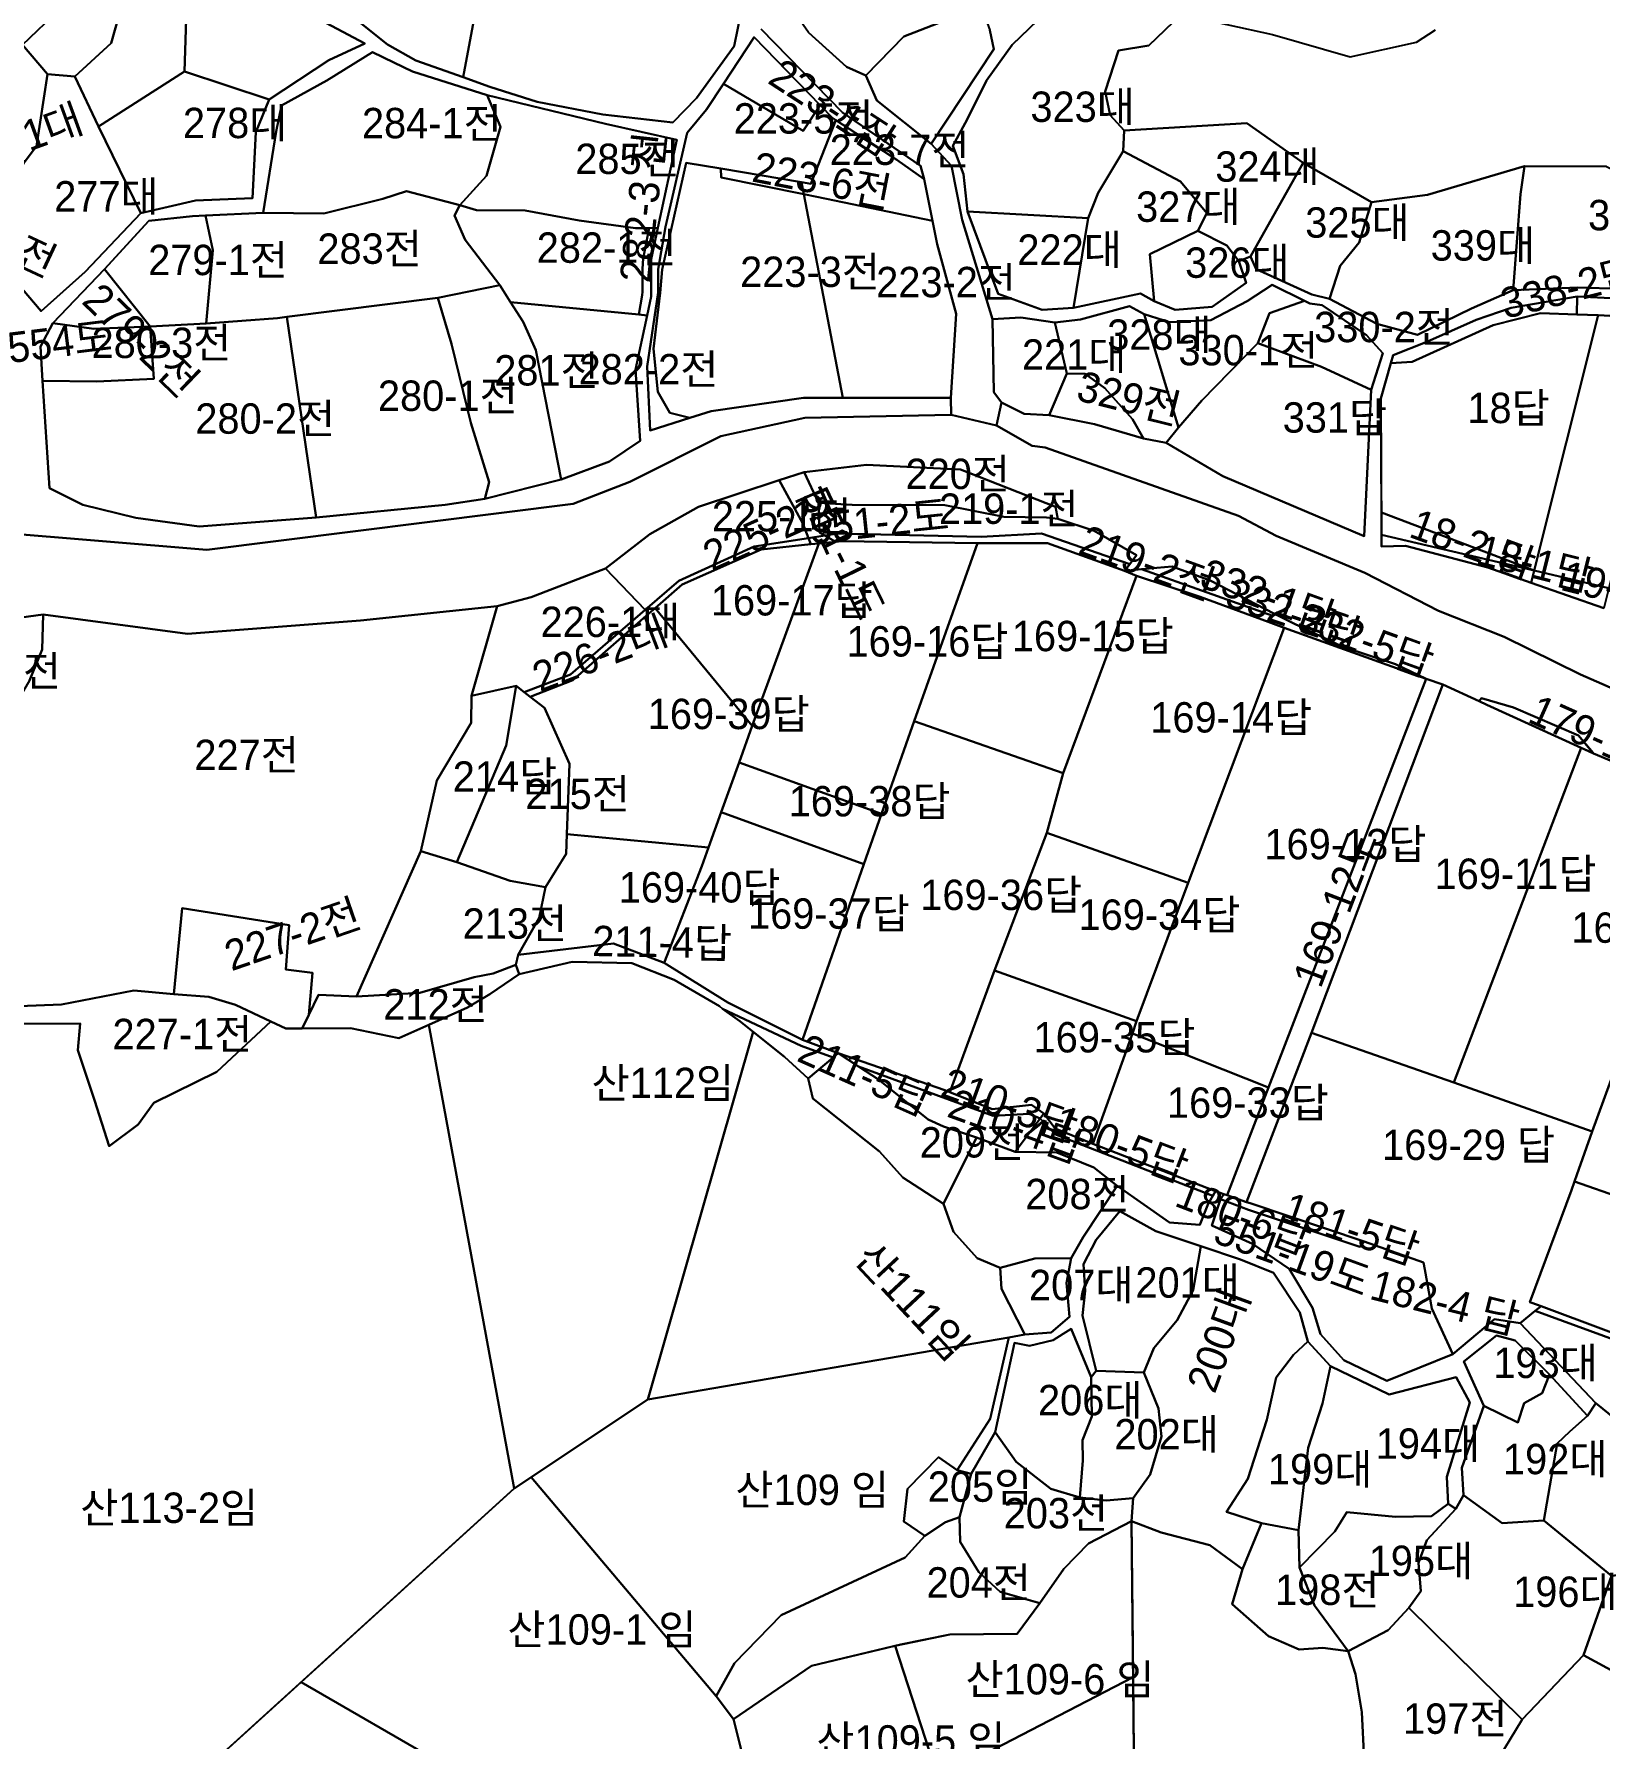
# Model space of a CAD drawing. Header units: metres. Extents: x 425810 to 429904, y 275710 to 280356.
# Drawn here: x 428198 to 428455.6, y 279090.5 to 279371 of the extents above; entities that cross this region are included whole.
import ezdxf

# ---------------------------------------------------------------- set-up
doc = ezdxf.new("R2010")
doc.units = ezdxf.units.M
doc.layers.add('00_지번', color=6, linetype='Continuous')
doc.layers.add('00_지적', color=6, linetype='Continuous')
doc.styles.get("Standard").update_dxf_attribs({"font": ''})
doc.styles.get('Standard').set_extended_font_data('Gulim')

msp = doc.modelspace()

# ---------------------------------------------------------------- linework, layer by layer
at = {"layer": '00_지적', "linetype": 'Continuous', "flags": 128}
for points in [[(428216.71, 279389.64), (428223.09, 279375.22), (428222.74, 279364.83), (428208.58, 279355.77), (428204.71, 279364.02), (428210.69, 279369.5), (428212.11, 279374.51), (428208.98, 279381.82), (428203.32, 279387.33), (428211.98, 279404.48), (428212.87, 279400.15), (428216.71, 279389.64)], [(428251.72, 279393.29), (428267.82, 279391.48), (428273.51, 279390.31), (428268.57, 279363.89), (428260.83, 279366.65), (428256.12, 279369.26), (428243.37, 279379.55), (428245.41, 279386.16), (428251.72, 279393.29)], [(428353.84, 279375.54), (428341.11, 279370.56), (428334.85, 279364.18), (428331.7, 279365.6), (428325.41, 279371.25), (428320.05, 279379.06), (428319.84, 279384.38), (428325.39, 279385.9), (428329.65, 279388.06), (428333.26, 279388.51), (428336.08, 279387.09), (428342.77, 279388.81), (428358.1, 279393.74), (428353.84, 279375.54)], [(428273.51, 279390.31), (428280.05, 279388.92), (428289.75, 279386.35), (428303.89, 279382.15), (428312.99, 279379.64), (428314.38, 279374.91), (428313.2, 279368.98), (428306.97, 279360.46), (428303.11, 279356.42), (428291.56, 279357.75), (428280.75, 279359.84), (428273.01, 279362.3), (428268.57, 279363.89), (428273.51, 279390.31)], [(428170.72, 279376.84), (428178.49, 279381.54), (428180.73, 279383.74), (428184.11, 279386.82), (428189.12, 279387.14), (428189.52, 279378.65), (428196.11, 279369.21), (428200.2, 279364.38), (428198.38, 279352.54), (428196.54, 279350.08), (428194.62, 279350.42), (428190.62, 279358.7), (428189.99, 279359.99), (428185.71, 279364.97), (428170.72, 279376.84)], [(428203.32, 279387.33), (428208.98, 279381.82), (428212.11, 279374.51), (428210.69, 279369.5), (428204.71, 279364.02), (428200.2, 279364.38), (428196.11, 279369.21), (428202.28, 279375.13), (428204.04, 279380.92), (428200.8, 279385.59), (428203.32, 279387.33)], [(428386.77, 279374.21), (428381.4, 279369.11), (428376.45, 279368.27), (428374.25, 279361.51), (428375.04, 279357.62), (428377.39, 279355.14), (428377.22, 279351.72), (428373.06, 279344.89), (428371.44, 279340.67), (428351.6, 279341.79), (428350.9, 279347.93), (428349.17, 279352.61), (428351.51, 279356.94), (428354.71, 279363.35), (428358.92, 279369.2), (428364.54, 279374.61), (428371.12, 279382.74), (428376.93, 279381.68), (428380.97, 279382.22), (428385.11, 279384.33), (428386.77, 279374.21)], [(428223.09, 279375.22), (428236.74, 279373.31), (428242.39, 279374.77), (428252.41, 279369.42), (428246.47, 279366.67), (428236.67, 279360.23), (428222.74, 279364.83), (428223.09, 279375.22)], [(428353.84, 279375.54), (428355.27, 279371.64), (428355.9, 279368.51), (428345.59, 279352.93), (428336.69, 279360.05), (428334.85, 279364.17), (428341.11, 279370.56), (428353.84, 279375.54)], [(428311.43, 279362.78), (428316.49, 279370.45), (428327.35, 279359.27), (428324.55, 279355.09), (428311.43, 279362.78)], [(428257.19, 279366.33), (428253.66, 279368.03), (428246.14, 279363.33), (428238.7, 279359.22), (428237.81, 279354.93), (428235.71, 279341.58), (428226.19, 279341.14), (428224.06, 279341.03), (428216.88, 279340.26), (428209.6, 279332.33), (428201.05, 279323.41), (428199.03, 279319.59), (428199.39, 279313.94), (428200.5, 279296.26), (428206.02, 279293.51), (428214.75, 279291.39), (428225.16, 279289.95), (428244.4, 279291.43), (428265.61, 279293.51), (428272.17, 279294.52), (428284.7, 279297.68), (428292.7, 279300.65), (428297.74, 279304.03), (428296.95, 279315.79), (428298.86, 279324.69), (428299.53, 279327.83), (428299.52, 279333.9), (428300.64, 279339.08), (428303.76, 279353.59), (428292.02, 279356.23), (428272.57, 279360.94), (428260.27, 279364.84), (428257.19, 279366.33)], [(428235.71, 279341.58), (428237.81, 279354.93), (428238.7, 279359.22), (428246.14, 279363.33), (428253.66, 279368.03), (428257.19, 279366.33), (428260.27, 279364.84), (428272.57, 279360.94), (428274.72, 279355.7), (428272.46, 279347.66), (428268.03, 279342.86), (428259.26, 279345.16), (428255.39, 279343.9), (428245.68, 279341.47), (428235.71, 279341.58)], [(428204.71, 279364.02), (428208.58, 279355.77), (428215.54, 279341.49), (428206.42, 279331.84), (428199.17, 279325.41), (428194.17, 279331.28), (428191.32, 279338.51), (428192.5, 279343.75), (428196.54, 279350.08), (428198.38, 279352.54), (428200.2, 279364.38), (428204.71, 279364.02)], [(428236.67, 279360.23), (428234.5, 279354.83), (428233.93, 279343.96), (428224.57, 279343.61), (428215.54, 279341.49), (428208.58, 279355.77), (428222.74, 279364.83), (428236.67, 279360.23)], [(428268.03, 279342.86), (428272.46, 279347.66), (428274.72, 279355.7), (428272.57, 279360.94), (428292.02, 279356.23), (428303.76, 279353.59), (428300.64, 279339.08), (428299.21, 279339.07), (428296.98, 279339.04), (428287.69, 279340.33), (428278.79, 279341.95), (428270.77, 279342.02), (428268.03, 279342.86)], [(428329.93, 279356.81), (428325.8, 279346.36), (428324.26, 279346.62), (428310.98, 279348.86), (428305.29, 279349.82), (428301.36, 279332.24), (428301.02, 279328.42), (428299.93, 279319.21), (428300.61, 279312.1), (428302.58, 279308.69), (428305.92, 279307.83), (428299.36, 279305.73), (428298.89, 279316.3), (428300.69, 279328.47), (428300.69, 279332.29), (428301.89, 279339.27), (428305.48, 279354.72), (428308.65, 279358.56), (428311.43, 279362.78), (428324.55, 279355.09), (428327.35, 279359.27), (428329.43, 279357.13), (428329.93, 279356.81)], [(428329.93, 279356.81), (428339.93, 279350.28), (428344.48, 279347.12), (428345.83, 279340.27), (428326.8, 279344.22), (428324.64, 279344.65), (428324.26, 279346.62), (428325.8, 279346.36), (428329.93, 279356.81)], [(428377.22, 279351.72), (428377.39, 279355.14), (428397.54, 279356.35), (428406.83, 279349.81), (428398.16, 279334.36), (428396.23, 279333.61), (428394.26, 279336.2), (428389.47, 279338.61), (428390.94, 279341.51), (428386.66, 279346.74), (428377.22, 279351.72)], [(428310.98, 279348.86), (428311.06, 279347.39), (428324.64, 279344.65), (428331.09, 279311.13), (428324.58, 279311.14), (428309.38, 279308.93), (428305.92, 279307.83), (428302.58, 279308.69), (428300.61, 279312.1), (428299.93, 279319.21), (428301.02, 279328.42), (428301.36, 279332.24), (428305.29, 279349.82), (428310.98, 279348.86)], [(428371.44, 279340.67), (428373.06, 279344.89), (428377.22, 279351.72), (428386.66, 279346.74), (428390.94, 279341.51), (428389.47, 279338.61), (428381.61, 279334.79), (428382.29, 279327.04), (428380.03, 279328.29), (428369.01, 279325.92), (428371.44, 279340.67)], [(428418.09, 279343.3), (428416.06, 279336.71), (428412.9, 279332.87), (428411.16, 279327.43), (428408.27, 279328.12), (428399.1, 279332.31), (428398.16, 279334.36), (428406.83, 279349.81), (428418.09, 279343.3)], [(428310.98, 279348.86), (428324.26, 279346.62), (428324.64, 279344.65), (428311.06, 279347.39), (428310.98, 279348.86)], [(428443.25, 279349.27), (428442.6, 279344.67), (428441.38, 279328.83), (428434.52, 279325.84), (428425.63, 279321.5), (428418.92, 279323.32), (428411.16, 279327.43), (428412.9, 279332.87), (428416.06, 279336.71), (428418.09, 279343.3), (428427.27, 279344.51), (428443.25, 279349.27)], [(428443.25, 279349.27), (428456.74, 279349.21), (428467.8, 279343.86), (428466.15, 279328.86), (428452.01, 279329.3), (428441.38, 279328.83), (428442.6, 279344.67), (428443.25, 279349.27)], [(428235.71, 279341.58), (428245.68, 279341.47), (428255.39, 279343.9), (428259.26, 279345.16), (428268.03, 279342.86), (428267.19, 279341.15), (428268.94, 279337.12), (428274.64, 279329.65), (428264.44, 279327.59), (428239.59, 279324.44), (428238.04, 279324.25), (428226.32, 279323.36), (428227.43, 279335.42), (428226.19, 279341.14), (428235.71, 279341.58)], [(428345.83, 279340.27), (428346.59, 279336.42), (428349.7, 279324.93), (428348.84, 279311.12), (428331.09, 279311.13), (428324.64, 279344.65), (428326.8, 279344.22), (428345.83, 279340.27)], [(428209.6, 279332.33), (428216.88, 279340.26), (428224.06, 279341.03), (428226.19, 279341.14), (428227.43, 279335.42), (428226.32, 279323.36), (428217.11, 279322.89), (428209.6, 279332.33)], [(428299.21, 279339.07), (428298.24, 279334.05), (428298.11, 279332.37), (428298.11, 279328.56), (428298.06, 279328.01), (428297.49, 279324.82), (428276.38, 279326.86), (428274.64, 279329.65), (428268.94, 279337.12), (428267.19, 279341.15), (428268.03, 279342.86), (428270.77, 279342.02), (428278.79, 279341.95), (428287.69, 279340.33), (428296.98, 279339.04), (428299.21, 279339.07)], [(428371.44, 279340.67), (428369.01, 279325.92), (428363.89, 279325.63), (428356.63, 279328.27), (428351.6, 279341.79), (428371.44, 279340.67)], [(428297.49, 279324.82), (428298.06, 279328.01), (428298.11, 279328.56), (428298.11, 279332.37), (428298.24, 279334.05), (428299.21, 279339.07), (428300.64, 279339.08), (428299.52, 279333.9), (428299.53, 279327.83), (428298.86, 279324.69), (428297.49, 279324.82)], [(428396.23, 279333.61), (428397.45, 279330.05), (428391.84, 279326.08), (428385.77, 279325.63), (428382.29, 279327.04), (428381.61, 279334.79), (428389.47, 279338.61), (428394.26, 279336.2), (428396.23, 279333.61)], [(428201.05, 279323.41), (428209.6, 279332.33), (428217.11, 279322.89), (428207.8, 279322.51), (428201.05, 279323.41)], [(428239.59, 279324.44), (428264.44, 279327.59), (428266.65, 279320.02), (428269.86, 279307.04), (428272.88, 279297.23), (428272.17, 279294.52), (428265.61, 279293.51), (428244.4, 279291.43), (428239.59, 279324.44)], [(428274.64, 279329.65), (428276.38, 279326.86), (428278.48, 279323.66), (428280.58, 279318.98), (428284.7, 279297.68), (428272.17, 279294.52), (428272.88, 279297.23), (428269.86, 279307.04), (428266.65, 279320.02), (428264.44, 279327.59), (428274.64, 279329.65)], [(428407.04, 279327.08), (428401.29, 279325.08), (428399.37, 279320.14), (428390.15, 279310.69), (428386.3, 279306.26), (428380.63, 279324.9), (428384.8, 279323.6), (428391.65, 279323.89), (428397.62, 279327.05), (428401.7, 279329.72), (428407.04, 279327.08)], [(428399.37, 279320.14), (428401.29, 279325.08), (428407.04, 279327.08), (428407.89, 279326.66), (428409.95, 279326.36), (428417.23, 279321.42), (428419.92, 279318.46), (428418.01, 279312.44), (428409.82, 279316.21), (428399.37, 279320.14)], [(428451.83, 279324.84), (428445.87, 279325.06), (428438.11, 279323.11), (428424.78, 279317.04), (428421.27, 279316.81), (428421.65, 279318.15), (428427.17, 279320.32), (428435.26, 279323.94), (428441.03, 279325.93), (428451.89, 279327.81), (428451.83, 279324.84)], [(428451.83, 279324.84), (428451.89, 279327.81), (428466.33, 279327.09), (428477.09, 279325.4), (428480.61, 279323.49), (428478.78, 279321.38), (428471.49, 279323.85), (428467.91, 279324.02), (428455.37, 279324.72), (428451.83, 279324.84)], [(428239.59, 279324.44), (428244.4, 279291.43), (428225.16, 279289.95), (428214.75, 279291.39), (428206.02, 279293.51), (428200.5, 279296.26), (428199.39, 279313.94), (428208.34, 279313.82), (428217.7, 279314.26), (428217.11, 279322.89), (428226.32, 279323.36), (428238.04, 279324.25), (428239.59, 279324.44)], [(428276.38, 279326.86), (428297.49, 279324.82), (428298.86, 279324.69), (428296.95, 279315.79), (428297.74, 279304.03), (428292.7, 279300.65), (428284.7, 279297.68), (428280.58, 279318.98), (428278.48, 279323.66), (428276.38, 279326.86)], [(428355.69, 279324.05), (428360.35, 279324.34), (428365.98, 279323.5), (428367.94, 279315.13), (428365.02, 279308.28), (428360.91, 279308.52), (428357.18, 279310.37), (428355.91, 279312.06), (428355.69, 279324.05)], [(428380.63, 279324.9), (428386.3, 279306.26), (428384.28, 279303.71), (428380.53, 279304.42), (428378.71, 279307.62), (428374.17, 279312.74), (428370.92, 279315.06), (428367.94, 279315.13), (428365.98, 279323.5), (428370.16, 279324.04), (428378.25, 279326.24), (428380.63, 279324.9)], [(428444.84, 279282.7), (428419.69, 279292.29), (428419.61, 279311.03), (428421.27, 279316.81), (428424.78, 279317.04), (428438.11, 279323.11), (428445.87, 279325.06), (428451.83, 279324.84), (428455.37, 279324.72), (428444.84, 279282.7)], [(428455.37, 279324.72), (428467.91, 279324.02), (428457.13, 279279.82), (428444.84, 279282.7), (428455.37, 279324.72)], [(428201.05, 279323.41), (428207.8, 279322.51), (428217.11, 279322.89), (428217.7, 279314.26), (428208.34, 279313.82), (428199.39, 279313.94), (428199.03, 279319.59), (428201.05, 279323.41)], [(428399.37, 279320.14), (428409.82, 279316.21), (428418.01, 279312.44), (428416.88, 279288.37), (428393.59, 279298.24), (428384.28, 279303.71), (428386.3, 279306.26), (428390.15, 279310.69), (428399.37, 279320.14)], [(428365.02, 279308.28), (428367.94, 279315.13), (428370.92, 279315.06), (428374.17, 279312.74), (428378.71, 279307.62), (428380.53, 279304.42), (428372.49, 279306.78), (428365.02, 279308.28)], [(428327.06, 279293.87), (428324.71, 279298.88), (428334.94, 279300.09), (428350.42, 279299.33), (428366.07, 279293.22), (428366.44, 279291.24), (428364.59, 279291.43), (428357.59, 279291.54), (428347.85, 279293.46), (428332.6, 279293.52), (428327.06, 279293.87)], [(428325.42, 279288.05), (428316.46, 279286.65), (428304.11, 279281.03), (428298.54, 279276.22), (428292.04, 279283.07), (428299.32, 279288.68), (428307.31, 279293.18), (428320.61, 279297.56), (428324.5, 279290.47), (428325.42, 279288.05)], [(428320.61, 279297.56), (428324.71, 279298.88), (428327.06, 279293.87), (428327.22, 279288.96), (428328.11, 279288.47), (428325.42, 279288.05), (428324.5, 279290.47), (428320.61, 279297.56)], [(428327.06, 279293.87), (428332.6, 279293.52), (428347.85, 279293.46), (428357.59, 279291.54), (428364.59, 279291.43), (428366.44, 279291.24), (428372.45, 279289.27), (428379.4, 279285.24), (428378.28, 279283.75), (428363.78, 279288.82), (428353.82, 279288.26), (428330.23, 279288.81), (428328.11, 279288.47), (428327.22, 279288.96), (428327.06, 279293.87)], [(428419.71, 279288.59), (428419.69, 279292.29), (428444.84, 279282.7), (428419.71, 279288.59)], [(428325.42, 279288.05), (428325.81, 279287.03), (428317.61, 279286.17), (428304.63, 279280.42), (428300.19, 279276.52), (428299.16, 279275.62), (428298.54, 279276.22), (428304.11, 279281.03), (428316.46, 279286.65), (428325.42, 279288.05)], [(428328.11, 279288.47), (428329.88, 279287.45), (428327.11, 279287.16), (428325.81, 279287.03), (428325.42, 279288.05), (428328.11, 279288.47)], [(428329.88, 279287.45), (428328.11, 279288.47), (428330.23, 279288.81), (428353.82, 279288.26), (428363.78, 279288.82), (428378.28, 279283.75), (428377.44, 279282.64), (428364.77, 279287.2), (428353.21, 279287.19), (428330.87, 279287.56), (428329.88, 279287.45)], [(428444.84, 279282.7), (428444.34, 279280.68), (428437.23, 279283.21), (428423.66, 279286.78), (428419.72, 279286.68), (428419.71, 279288.59), (428444.84, 279282.7)], [(428325.81, 279287.03), (428327.11, 279287.16), (428316.17, 279257.14), (428300.19, 279276.52), (428304.63, 279280.42), (428317.61, 279286.17), (428325.81, 279287.03)], [(428327.11, 279287.16), (428329.88, 279287.45), (428330.87, 279287.56), (428353.21, 279287.19), (428342.81, 279257.93), (428337.46, 279242.66), (428313.99, 279251.14), (428316.17, 279257.14), (428327.11, 279287.16)], [(428353.21, 279287.19), (428364.77, 279287.2), (428377.44, 279282.64), (428379.37, 279281.84), (428367.31, 279249.36), (428342.81, 279257.93), (428353.21, 279287.19)], [(428274.21, 279276.84), (428279.79, 279278.35), (428292.04, 279283.07), (428298.54, 279276.22), (428286.27, 279265.63), (428278.62, 279262.72), (428277.33, 279263.72), (428269.98, 279262.11), (428274.21, 279276.84)], [(428377.44, 279282.64), (428380.19, 279282.93), (428401.81, 279275.25), (428401.04, 279274.26), (428389.86, 279278.37), (428379.37, 279281.84), (428377.44, 279282.64)], [(428380.19, 279282.93), (428385.24, 279283.37), (428391.54, 279281.08), (428402.09, 279275.61), (428401.81, 279275.25), (428380.19, 279282.93)], [(428444.34, 279280.68), (428444.84, 279282.7), (428457.13, 279279.82), (428456.32, 279276.53), (428444.34, 279280.68)], [(428379.37, 279281.84), (428389.86, 279278.37), (428401.04, 279274.26), (428403.7, 279273.3), (428387.91, 279231.33), (428364.62, 279239.58), (428367.31, 279249.36), (428379.37, 279281.84)], [(428180.95, 279270.65), (428184.5, 279273.47), (428199.51, 279275.47), (428199.33, 279269.7), (428197.23, 279264.61), (428188.4, 279249.51), (428176.69, 279252.34), (428166.9, 279254.2), (428167.74, 279261.53), (428175.82, 279263.72), (428180.95, 279270.65)], [(428298.54, 279276.22), (428299.16, 279275.62), (428286.66, 279264.66), (428279.62, 279261.95), (428278.62, 279262.72), (428286.27, 279265.63), (428298.54, 279276.22)], [(428299.16, 279275.62), (428300.19, 279276.52), (428316.17, 279257.14), (428313.99, 279251.14), (428311.03, 279242.94), (428308.97, 279237.15), (428285.66, 279239.33), (428286.07, 279250.91), (428281.99, 279260.11), (428279.62, 279261.95), (428286.66, 279264.66), (428299.16, 279275.62)], [(428401.81, 279275.25), (428402.09, 279275.61), (428405.2, 279274.05), (428413.36, 279270.17), (428422, 279267.28), (428427.07, 279264.92), (428403.7, 279273.3), (428401.04, 279274.26), (428401.81, 279275.25)], [(428403.7, 279273.3), (428427.07, 279264.92), (428401.13, 279197.67), (428378.76, 279206.54), (428379.42, 279208.59), (428387.91, 279231.33), (428403.7, 279273.3)], [(428269.98, 279262.11), (428277.33, 279263.72), (428275.67, 279253.95), (428267.58, 279234.72), (428261.65, 279236.51), (428264.24, 279248.17), (428269.92, 279257.64), (428269.98, 279262.11)], [(428278.62, 279262.72), (428279.62, 279261.95), (428281.99, 279260.11), (428286.07, 279250.91), (428285.66, 279239.33), (428285.54, 279236.12), (428282.13, 279230.62), (428276.31, 279231.67), (428267.58, 279234.72), (428275.67, 279253.95), (428277.33, 279263.72), (428278.62, 279262.72)], [(428427.07, 279264.92), (428429.79, 279263.95), (428408.21, 279206.62), (428397.51, 279178.8), (428394.29, 279179.91), (428401.13, 279197.67), (428427.07, 279264.92)], [(428429.79, 279263.95), (428435.78, 279261.21), (428437.04, 279260.63), (428452.56, 279253.54), (428431.62, 279198.45), (428408.21, 279206.62), (428429.79, 279263.95)], [(428452.56, 279253.54), (428437.04, 279260.63), (428435.78, 279261.21), (428436.15, 279261.72), (428441.45, 279260.16), (428452.14, 279255.55), (428454.52, 279252.67), (428453.16, 279253.28), (428452.56, 279253.54)], [(428367.31, 279249.36), (428364.62, 279239.58), (428356.03, 279216.9), (428348.68, 279196.88), (428347.85, 279197.21), (428330.33, 279203.29), (428324.43, 279205.52), (428334.55, 279234.41), (428337.46, 279242.66), (428342.81, 279257.93), (428367.31, 279249.36)], [(428452.56, 279253.54), (428453.16, 279253.28), (428454.6, 279252.63), (428474.13, 279244.45), (428454.38, 279190.39), (428431.62, 279198.45), (428452.56, 279253.54)], [(428313.99, 279251.14), (428337.46, 279242.66), (428334.55, 279234.41), (428311.03, 279242.94), (428313.99, 279251.14)], [(428311.03, 279242.94), (428334.55, 279234.41), (428324.43, 279205.52), (428312.16, 279211.65), (428301.69, 279218.19), (428307.87, 279234.07), (428308.97, 279237.15), (428311.03, 279242.94)], [(428498.67, 279239.73), (428476.55, 279178.14), (428474.98, 279173.96), (428451.47, 279182.18), (428451.86, 279183.28), (428454.38, 279190.39), (428474.13, 279244.45), (428498.67, 279239.73)], [(428308.97, 279237.15), (428307.87, 279234.07), (428301.69, 279218.19), (428293.36, 279221.35), (428277.64, 279219.47), (428281.11, 279225.59), (428282.13, 279230.62), (428285.54, 279236.12), (428285.66, 279239.33), (428308.97, 279237.15)], [(428364.62, 279239.58), (428387.91, 279231.33), (428379.42, 279208.59), (428356.03, 279216.9), (428364.62, 279239.58)], [(428267.58, 279234.72), (428276.31, 279231.67), (428282.13, 279230.62), (428281.11, 279225.59), (428277.64, 279219.47), (428277.26, 279217.86), (428273.51, 279216.39), (428270.41, 279215.8), (428261.45, 279213.25), (428251.02, 279212.64), (428261.65, 279236.51), (428267.58, 279234.72)], [(428243.21, 279209.63), (428242.09, 279207.36), (428239.41, 279207.34), (428236.95, 279208.49), (428231.11, 279211.23), (428226.73, 279212.55), (428220.98, 279213.03), (428222.35, 279227.15), (428239.98, 279224.36), (428239.44, 279217.06), (428243.8, 279216.51), (428243.21, 279209.63)], [(428277.64, 279219.47), (428293.36, 279221.35), (428301.69, 279218.19), (428312.16, 279211.65), (428324.43, 279205.52), (428330.33, 279203.29), (428329.49, 279202.58), (428324.2, 279204.49), (428311.29, 279210.62), (428310.79, 279211.02), (428303.34, 279215.34), (428296.36, 279218.09), (428286.53, 279218.34), (428277.81, 279216.29), (428277.26, 279217.86), (428277.64, 279219.47)], [(428277.81, 279216.29), (428273.01, 279213), (428269.29, 279210.84), (428262.94, 279207.98), (428258.03, 279205.78), (428250.06, 279207.43), (428242.09, 279207.36), (428243.21, 279209.63), (428244.81, 279212.87), (428251.02, 279212.64), (428261.45, 279213.25), (428270.41, 279215.8), (428273.51, 279216.39), (428277.26, 279217.86), (428277.81, 279216.29)], [(428311.29, 279210.62), (428314.14, 279208.58), (428316.33, 279206.82), (428298.98, 279146.33), (428276.97, 279131.65), (428262.94, 279207.98), (428269.29, 279210.84), (428273.01, 279213), (428277.81, 279216.29), (428286.53, 279218.34), (428296.36, 279218.09), (428303.34, 279215.34), (428310.79, 279211.02), (428311.29, 279210.62)], [(428356.03, 279216.9), (428379.42, 279208.59), (428378.76, 279206.54), (428372.23, 279188.37), (428372.21, 279188.37), (428366.01, 279190.88), (428364.14, 279193.36), (428362.09, 279194.8), (428355.65, 279194.1), (428348.68, 279196.88), (428356.03, 279216.9)], [(428192.74, 279210.94), (428202.51, 279211.33), (428214.41, 279213.62), (428220.98, 279213.03), (428226.73, 279212.55), (428231.11, 279211.23), (428236.95, 279208.49), (428228.05, 279200.24), (428217.72, 279195.1), (428215.13, 279191.57), (428210.33, 279187.98), (428207.93, 279195.55), (428205.19, 279203.79), (428205.6, 279208.17), (428192.74, 279208.1), (428192.74, 279210.94)], [(428316.33, 279206.82), (428314.14, 279208.58), (428311.29, 279210.62), (428324.2, 279204.49), (428329.49, 279202.58), (428325.35, 279199.11), (428321.46, 279202.69), (428316.33, 279206.82)], [(428236.95, 279208.49), (428239.41, 279207.34), (428242.09, 279207.36), (428250.06, 279207.43), (428258.03, 279205.78), (428262.94, 279207.98), (428276.97, 279131.65), (428208.09, 279069.08), (428140.23, 279066.22), (428169.12, 279129.94), (428192.74, 279208.1), (428205.6, 279208.17), (428205.19, 279203.79), (428207.93, 279195.55), (428210.33, 279187.98), (428215.13, 279191.57), (428217.72, 279195.1), (428228.05, 279200.24), (428236.95, 279208.49)], [(428325.35, 279199.11), (428326.11, 279195.85), (428337.12, 279187.13), (428340.93, 279182.82), (428347.65, 279178.5), (428349.26, 279173.91), (428353.16, 279169.59), (428356.94, 279167.99), (428357.2, 279164.54), (428361.03, 279156.99), (428358.38, 279156.5), (428298.98, 279146.33), (428316.33, 279206.82), (428321.46, 279202.69), (428325.35, 279199.11)], [(428378.76, 279206.54), (428401.13, 279197.67), (428394.29, 279179.91), (428393.76, 279180.09), (428392.39, 279180.57), (428372.23, 279188.37), (428378.76, 279206.54)], [(428397.51, 279178.8), (428408.21, 279206.62), (428431.62, 279198.45), (428454.38, 279190.39), (428451.86, 279183.28), (428451.47, 279182.18), (428450.97, 279180.75), (428444.11, 279162.32), (428444.46, 279162.19), (428445.98, 279161.66), (428445, 279160.91), (428442.51, 279158.89), (428438.33, 279159.55), (428431.42, 279153.76), (428428, 279161.26), (428426.83, 279167.7), (428426.6, 279168.83), (428416.83, 279172.31), (428398.11, 279178.6), (428397.51, 279178.8)], [(428330.33, 279203.29), (428333.65, 279201.1), (428336.95, 279198.94), (428345.1, 279192.37), (428347.63, 279191.22), (428353.08, 279189.4), (428347.65, 279178.5), (428340.93, 279182.82), (428337.12, 279187.13), (428326.11, 279195.85), (428325.35, 279199.11), (428329.49, 279202.58), (428330.33, 279203.29)], [(428333.65, 279201.1), (428330.33, 279203.29), (428347.85, 279197.21), (428348.68, 279196.88), (428355.65, 279194.1), (428362.09, 279194.8), (428364.14, 279193.36), (428363.55, 279192.56), (428361.72, 279193.31), (428355.81, 279192.98), (428333.65, 279201.1)], [(428333.65, 279201.1), (428355.81, 279192.98), (428361.72, 279193.31), (428363.55, 279192.56), (428359.45, 279187.07), (428353.08, 279189.4), (428347.63, 279191.22), (428345.1, 279192.37), (428336.95, 279198.94), (428333.65, 279201.1)], [(428359.45, 279187.07), (428363.55, 279192.56), (428365.93, 279189.95), (428371.82, 279187.64), (428391.96, 279179.84), (428391.2, 279178.53), (428389.82, 279175.05), (428384.84, 279175.44), (428376.38, 279181.36), (428376.22, 279181.48), (428372.35, 279184.48), (428366.27, 279186.98), (428359.45, 279187.07)], [(428364.14, 279193.36), (428366.01, 279190.88), (428372.21, 279188.37), (428372.23, 279188.37), (428392.39, 279180.57), (428391.96, 279179.84), (428371.82, 279187.64), (428365.93, 279189.95), (428363.55, 279192.56), (428364.14, 279193.36)], [(428353.08, 279189.4), (428359.45, 279187.07), (428366.27, 279186.98), (428372.35, 279184.48), (428376.22, 279181.48), (428370.61, 279173.04), (428368.63, 279169.55), (428362.64, 279169.53), (428356.94, 279167.99), (428353.16, 279169.59), (428349.26, 279173.91), (428347.65, 279178.5), (428353.08, 279189.4)], [(428393.76, 279180.09), (428393.23, 279179.3), (428391.78, 279174.92), (428398.46, 279171.94), (428404.52, 279167.82), (428408.35, 279161.38), (428409.69, 279157.06), (428413.51, 279152.8), (428420.58, 279149.38), (428431.42, 279153.76), (428438.33, 279159.55), (428442.51, 279158.89), (428454.99, 279145.69), (428453.6, 279143.64), (428447.34, 279150.43), (428441.72, 279156.03), (428438.61, 279156.82), (428433.24, 279152.55), (428436.57, 279145.28), (428432.91, 279135.07), (428433.18, 279130.57), (428431.96, 279128.31), (428430.69, 279129.14), (428430.45, 279133.56), (428434.27, 279145.8), (428432.01, 279150.01), (428420.95, 279147.11), (428411.31, 279151.82), (428407.57, 279155.84), (428406.27, 279160.62), (428401.94, 279167.16), (428396.52, 279169.32), (428389.96, 279171.53), (428382.55, 279174.01), (428376.65, 279177.28), (428372.78, 279172.61), (428370.69, 279168.6), (428370.96, 279164.19), (428370.49, 279160.16), (428372.78, 279151.04), (428371.94, 279149.98), (428368.62, 279157.95), (428367.35, 279157.13), (428365.7, 279156.08), (428361.81, 279155.12), (428359.33, 279155.65), (428356.13, 279140.92), (428352.17, 279134.1), (428349.87, 279134.7), (428355.32, 279143.15), (428358.38, 279156.5), (428361.03, 279156.99), (428365.37, 279157.36), (428368.36, 279159.9), (428367.86, 279165.53), (428368.63, 279169.55), (428370.61, 279173.04), (428376.22, 279181.48), (428376.38, 279181.36), (428384.84, 279175.44), (428389.82, 279175.05), (428391.2, 279178.53), (428391.96, 279179.84), (428392.39, 279180.57), (428393.76, 279180.09)], [(428451.47, 279182.18), (428474.98, 279173.96), (428467.57, 279154.12), (428467.4, 279153.66), (428445.98, 279161.66), (428444.46, 279162.19), (428444.11, 279162.32), (428450.97, 279180.75), (428451.47, 279182.18)], [(428391.78, 279174.92), (428393.23, 279179.3), (428397.85, 279177.5), (428416.16, 279171.44), (428416.83, 279172.31), (428426.6, 279168.83), (428426.83, 279167.7), (428428, 279161.26), (428431.42, 279153.76), (428420.58, 279149.38), (428413.51, 279152.8), (428409.69, 279157.06), (428408.35, 279161.38), (428404.52, 279167.82), (428398.46, 279171.94), (428391.78, 279174.92)], [(428393.76, 279180.09), (428394.29, 279179.91), (428397.51, 279178.8), (428398.11, 279178.6), (428416.83, 279172.31), (428416.16, 279171.44), (428397.85, 279177.5), (428393.23, 279179.3), (428393.76, 279180.09)], [(428372.78, 279151.04), (428370.49, 279160.16), (428370.96, 279164.19), (428370.69, 279168.6), (428372.78, 279172.61), (428376.65, 279177.28), (428382.55, 279174.01), (428389.96, 279171.53), (428388.72, 279164.29), (428386.06, 279159.34), (428382.26, 279154.77), (428380.61, 279150.78), (428372.78, 279151.04)], [(428407.57, 279155.84), (428405.24, 279153.68), (428402.38, 279149.94), (428400.84, 279142.95), (428397.69, 279133.23), (428394.2, 279127.85), (428399.97, 279125.94), (428396.85, 279118.38), (428391.46, 279122.36), (428383.46, 279124.42), (428378.57, 279126.3), (428378.83, 279130.07), (428381.65, 279133.98), (428383.49, 279140.24), (428383, 279144.83), (428380.61, 279150.78), (428382.26, 279154.77), (428386.06, 279159.34), (428388.72, 279164.29), (428389.96, 279171.53), (428396.52, 279169.32), (428401.94, 279167.16), (428406.27, 279160.62), (428407.57, 279155.84)], [(428356.94, 279167.99), (428362.64, 279169.53), (428368.63, 279169.55), (428367.86, 279165.53), (428368.36, 279159.9), (428365.37, 279157.36), (428361.03, 279156.99), (428357.2, 279164.54), (428356.94, 279167.99)], [(428445.98, 279161.66), (428467.4, 279153.66), (428467.84, 279153.5), (428470.38, 279152.66), (428470.1, 279151.77), (428467.46, 279152.7), (428445, 279160.91), (428445.98, 279161.66)], [(428442.51, 279158.89), (428445, 279160.91), (428467.46, 279152.7), (428470.1, 279151.77), (428469.34, 279149.41), (428460.18, 279141.47), (428454.99, 279145.69), (428442.51, 279158.89)], [(428279.78, 279133.53), (428298.98, 279146.33), (428358.38, 279156.5), (428355.32, 279143.15), (428349.87, 279134.7), (428346.79, 279136.8), (428341.69, 279131.59), (428341.11, 279126.23), (428344.59, 279123.88), (428341.32, 279120.31), (428320.95, 279110.8), (428313.22, 279102.91), (428310.24, 279097.47), (428279.78, 279133.53)], [(428356.13, 279140.92), (428359.33, 279155.65), (428361.81, 279155.12), (428365.7, 279156.08), (428367.35, 279157.13), (428368.62, 279157.95), (428371.94, 279149.98), (428372.03, 279143.5), (428370.53, 279139.64), (428370.55, 279136.28), (428370.07, 279130.19), (428365.27, 279131.61), (428359.6, 279136.08), (428356.13, 279140.92)], [(428436.57, 279145.28), (428433.24, 279152.55), (428438.61, 279156.82), (428441.72, 279156.03), (428447.34, 279150.43), (428446.15, 279147.33), (428443.19, 279145.73), (428442.15, 279142.55), (428436.57, 279145.28)], [(428407.57, 279155.84), (428411.31, 279151.82), (428410, 279145.66), (428407.62, 279138.37), (428406.06, 279124.81), (428399.97, 279125.94), (428394.2, 279127.85), (428397.69, 279133.23), (428400.84, 279142.95), (428402.38, 279149.94), (428405.24, 279153.68), (428407.57, 279155.84)], [(428372.78, 279151.04), (428380.61, 279150.78), (428383, 279144.83), (428383.49, 279140.24), (428381.65, 279133.98), (428378.83, 279130.07), (428374.38, 279129.7), (428370.07, 279130.19), (428370.55, 279136.28), (428370.53, 279139.64), (428372.03, 279143.5), (428371.94, 279149.98), (428372.78, 279151.04)], [(428411.31, 279151.82), (428420.95, 279147.11), (428432.01, 279150.01), (428434.27, 279145.8), (428430.45, 279133.56), (428430.69, 279129.14), (428427.96, 279127.13), (428422, 279127), (428414.03, 279127.75), (428412.05, 279124.57), (428406.23, 279118.64), (428406.06, 279124.81), (428407.62, 279138.37), (428410, 279145.66), (428411.31, 279151.82)], [(428447.34, 279150.43), (428453.6, 279143.64), (428450.72, 279141.05), (428448.6, 279139.05), (428446.42, 279126.42), (428439.56, 279125.98), (428433.18, 279130.57), (428432.91, 279135.07), (428436.57, 279145.28), (428442.15, 279142.55), (428443.19, 279145.73), (428446.15, 279147.33), (428447.34, 279150.43)], [(428454.99, 279145.69), (428460.18, 279141.47), (428465.23, 279135.17), (428468.04, 279126.21), (428471.96, 279120.98), (428481.45, 279115.27), (428490.08, 279113.17), (428488.1, 279108.74), (428481.1, 279109.04), (428470.04, 279113.64), (428462.95, 279117.88), (428457.56, 279117.3), (428446.42, 279126.42), (428448.6, 279139.05), (428450.72, 279141.05), (428453.6, 279143.64), (428454.99, 279145.69)], [(428352.17, 279134.1), (428356.13, 279140.92), (428359.6, 279136.08), (428365.27, 279131.61), (428370.07, 279130.19), (428374.38, 279129.7), (428378.83, 279130.07), (428378.57, 279126.3), (428371.49, 279122.61), (428367.43, 279118.43), (428363.48, 279112.78), (428356.95, 279114.64), (428353.46, 279117.92), (428350.37, 279122.89), (428350.29, 279126.93), (428352.17, 279134.1)], [(428352.17, 279134.1), (428350.29, 279126.93), (428347.96, 279126.1), (428344.59, 279123.88), (428341.11, 279126.23), (428341.69, 279131.59), (428346.79, 279136.8), (428349.87, 279134.7), (428352.17, 279134.1)], [(428241.94, 279099.82), (428276.98, 279131.66), (428279.78, 279133.53), (428310.24, 279097.47), (428313.1, 279093.72), (428319.13, 279069.62), (428323.06, 279053.89), (428323.36, 279052.7), (428296.43, 279068.29), (428265.45, 279086.22), (428241.94, 279099.82)], [(428430.69, 279129.14), (428431.96, 279128.31), (428427.17, 279123.15), (428425.8, 279119.45), (428426.16, 279114.78), (428424.18, 279112.05), (428420.79, 279108.35), (428414.2, 279104.92), (428408.67, 279112.42), (428406.23, 279118.64), (428412.05, 279124.57), (428414.03, 279127.75), (428422, 279127), (428427.96, 279127.13), (428430.69, 279129.14)], [(428431.96, 279128.31), (428433.18, 279130.57), (428439.56, 279125.98), (428446.42, 279126.42), (428457.56, 279117.3), (428452.96, 279104.22), (428442.83, 279093.64), (428424.18, 279112.05), (428426.16, 279114.78), (428425.8, 279119.45), (428427.17, 279123.15), (428431.96, 279128.31)], [(428344.59, 279123.88), (428347.96, 279126.1), (428350.29, 279126.93), (428350.37, 279122.89), (428353.46, 279117.92), (428356.95, 279114.64), (428363.48, 279112.78), (428359.74, 279107.77), (428348.68, 279107.64), (428340.55, 279106), (428325.94, 279102.51), (428320.35, 279098.69), (428313.1, 279093.72), (428310.24, 279097.47), (428313.22, 279102.91), (428320.95, 279110.8), (428341.32, 279120.31), (428344.59, 279123.88)], [(428339.68, 279105.79), (428348.68, 279107.64), (428359.74, 279107.77), (428363.48, 279112.78), (428367.43, 279118.43), (428371.49, 279122.61), (428378.57, 279126.3), (428378.84, 279100.64), (428346.77, 279083.98), (428339.68, 279105.79)], [(428406.06, 279124.81), (428406.23, 279118.64), (428408.67, 279112.42), (428414.2, 279104.92), (428410.05, 279105.47), (428406.17, 279105.15), (428401.11, 279107.36), (428395.13, 279112.62), (428396.85, 279118.38), (428399.97, 279125.94), (428406.06, 279124.81)], [(428488.1, 279108.74), (428486.75, 279105.72), (428481.05, 279103.49), (428475.04, 279096.94), (428463.84, 279098.3), (428452.96, 279104.22), (428457.56, 279117.3), (428462.95, 279117.88), (428470.04, 279113.64), (428481.1, 279109.04), (428488.1, 279108.74)], [(428414.2, 279104.92), (428420.79, 279108.35), (428424.18, 279112.05), (428442.83, 279093.64), (428437.1, 279084.18), (428432.76, 279080.23), (428428.74, 279078.09), (428424.16, 279061.92), (428418.73, 279056.45), (428415.02, 279058.54), (428413.9, 279065.41), (428415.07, 279071.51), (428417.44, 279078.87), (428416.86, 279087.06), (428416.46, 279094.85), (428415.42, 279101.1), (428414.2, 279104.92)], [(428313.1, 279093.72), (428320.35, 279098.69), (428325.94, 279102.51), (428339.68, 279105.79), (428346.77, 279083.98), (428319.13, 279069.62), (428313.1, 279093.72)], [(428481.05, 279103.49), (428480.7, 279018.74), (428465.71, 278961.67), (428450.58, 278932.76), (428408.67, 278943.7), (428426.41, 279016.99), (428428.74, 279078.09), (428432.76, 279080.23), (428437.1, 279084.18), (428442.83, 279093.64), (428452.96, 279104.22), (428463.84, 279098.3), (428475.04, 279096.94), (428481.05, 279103.49)], [(428241.94, 279099.82), (428265.45, 279086.22), (428233.58, 279018.65), (428226.95, 279019.57), (428208.1, 279069.08), (428241.94, 279099.82)], [(428319.13, 279069.62), (428346.77, 279083.98), (428378.84, 279100.64), (428379.03, 279082.26), (428323.06, 279053.89), (428319.13, 279069.62)]]:
    msp.add_lwpolyline(points, close=True, dxfattribs=at)
for points in [[(428243.37, 279379.55), (428256.12, 279369.26), (428260.83, 279366.65), (428268.57, 279363.89), (428273.01, 279362.3), (428280.75, 279359.84), (428291.56, 279357.75), (428303.11, 279356.42), (428306.97, 279360.46), (428313.2, 279368.98), (428314.38, 279374.91)], [(428194.17, 279331.28), (428199.17, 279325.41), (428206.42, 279331.84), (428215.54, 279341.49), (428224.57, 279343.61), (428233.93, 279343.96), (428234.5, 279354.83), (428236.67, 279360.23), (428246.47, 279366.67), (428252.41, 279369.42), (428242.39, 279374.77)], [(428364.54, 279374.61), (428358.92, 279369.2), (428354.71, 279363.35), (428351.51, 279356.94), (428349.17, 279352.61), (428350.9, 279347.93), (428351.6, 279341.79), (428356.63, 279328.27), (428363.89, 279325.63), (428369.01, 279325.92), (428380.03, 279328.29), (428382.29, 279327.04), (428385.77, 279325.63), (428391.84, 279326.08), (428397.45, 279330.05), (428396.23, 279333.61), (428398.16, 279334.36), (428399.1, 279332.31), (428408.27, 279328.12), (428411.16, 279327.43), (428418.92, 279323.32), (428425.63, 279321.5), (428434.52, 279325.84), (428441.38, 279328.83), (428452.01, 279329.3), (428466.15, 279328.86)], [(428456.74, 279349.21), (428443.25, 279349.27), (428427.27, 279344.51), (428418.09, 279343.3), (428406.83, 279349.81), (428397.54, 279356.35), (428377.39, 279355.14), (428375.04, 279357.62), (428374.25, 279361.51), (428376.45, 279368.27), (428381.4, 279369.11), (428386.77, 279374.21)], [(428386.77, 279374.21), (428401.78, 279370.91), (428414.58, 279367.26), (428425.48, 279369.63), (428428.58, 279371.68)], [(428317.61, 279371.8), (428331.02, 279358.1), (428343.85, 279349.32), (428344.48, 279347.12), (428339.93, 279350.28), (428329.93, 279356.81), (428329.43, 279357.13), (428327.35, 279359.27), (428316.49, 279370.45), (428311.43, 279362.78), (428308.65, 279358.56), (428305.48, 279354.72), (428301.89, 279339.27), (428300.69, 279332.29), (428300.69, 279328.47), (428298.89, 279316.3), (428299.36, 279305.73), (428305.92, 279307.83), (428309.38, 279308.93), (428324.58, 279311.14), (428331.09, 279311.13), (428348.84, 279311.12), (428348.9, 279308.31), (428324.84, 279307.82), (428310.99, 279304.85), (428296.02, 279297.33), (428286.69, 279293.7), (428226.43, 279286.13), (428191.36, 279289.05)], [(428325.4, 279371.25), (428331.7, 279365.59), (428334.85, 279364.17), (428336.69, 279360.05), (428345.59, 279352.93), (428348.93, 279349.33), (428350.68, 279340.42), (428355.69, 279324.05), (428355.91, 279312.06), (428357.18, 279310.37), (428356.36, 279306.59), (428348.9, 279308.31), (428348.84, 279311.12), (428349.7, 279324.93), (428346.59, 279336.42), (428345.83, 279340.27), (428344.48, 279347.12), (428343.85, 279349.32), (428331.02, 279358.1), (428317.61, 279371.8)], [(428460.82, 279261.94), (428452.45, 279265.6), (428439.91, 279271.8), (428429.07, 279276.08), (428416.96, 279282.31), (428402.39, 279288.41), (428396.2, 279291.74), (428364.35, 279302.94), (428362.25, 279303.22), (428356.36, 279306.59), (428357.18, 279310.37), (428360.91, 279308.52), (428365.02, 279308.28), (428372.49, 279306.78), (428380.53, 279304.42), (428384.28, 279303.71), (428393.59, 279298.24), (428416.88, 279288.37), (428418.01, 279312.44), (428419.92, 279318.46), (428417.23, 279321.42), (428409.95, 279326.36), (428407.89, 279326.66), (428407.04, 279327.08), (428401.7, 279329.72), (428397.62, 279327.05), (428391.65, 279323.89), (428384.8, 279323.6), (428380.63, 279324.9), (428378.25, 279326.24), (428370.16, 279324.04), (428365.98, 279323.5), (428360.35, 279324.34), (428355.69, 279324.05), (428350.68, 279340.42), (428348.93, 279349.33), (428345.59, 279352.93), (428355.9, 279368.51), (428355.27, 279371.64)], [(428466.33, 279327.09), (428451.89, 279327.81), (428441.03, 279325.93), (428435.26, 279323.94), (428427.17, 279320.32), (428421.65, 279318.15), (428421.27, 279316.81), (428419.61, 279311.03), (428419.71, 279288.59), (428419.72, 279286.68), (428423.66, 279286.78), (428437.23, 279283.21), (428444.34, 279280.68), (428456.32, 279276.53)], [(428191.36, 279289.05), (428226.43, 279286.13), (428286.69, 279293.7), (428296.02, 279297.33), (428310.99, 279304.85), (428324.84, 279307.82), (428348.9, 279308.31), (428356.36, 279306.59), (428362.25, 279303.22), (428364.35, 279302.94), (428396.2, 279291.74), (428402.39, 279288.41), (428416.96, 279282.31), (428429.07, 279276.08), (428439.91, 279271.8), (428452.45, 279265.6), (428460.82, 279261.94)], [(428474.13, 279244.45), (428454.6, 279252.63), (428454.53, 279252.7), (428452.14, 279255.55), (428441.45, 279260.16), (428436.15, 279261.72), (428435.78, 279261.21), (428429.79, 279263.95), (428427.07, 279264.92), (428422, 279267.28), (428413.36, 279270.17), (428405.2, 279274.05), (428402.09, 279275.61), (428391.54, 279281.08), (428385.24, 279283.37), (428380.19, 279282.93), (428377.44, 279282.64), (428378.28, 279283.75), (428379.4, 279285.24), (428372.45, 279289.27), (428366.44, 279291.24), (428366.07, 279293.22), (428350.42, 279299.33), (428334.94, 279300.09), (428324.71, 279298.88), (428320.61, 279297.56), (428307.31, 279293.18), (428299.32, 279288.68), (428292.04, 279283.07), (428279.79, 279278.35), (428274.21, 279276.84), (428251.69, 279274.47), (428223.22, 279272.32), (428199.51, 279275.47), (428184.5, 279273.47)], [(428197.23, 279264.61), (428199.33, 279269.7), (428199.51, 279275.47), (428199.51, 279275.47), (428223.22, 279272.32), (428251.69, 279274.47), (428274.21, 279276.84), (428269.98, 279262.11), (428269.92, 279257.64), (428264.24, 279248.17), (428261.65, 279236.51), (428251.02, 279212.64), (428244.81, 279212.87), (428243.21, 279209.63), (428243.8, 279216.51), (428239.44, 279217.06), (428239.98, 279224.36), (428222.35, 279227.15), (428220.98, 279213.03), (428214.41, 279213.62), (428202.51, 279211.33), (428192.74, 279210.94)], [(428379.25, 279061.57), (428378.57, 279126.3), (428378.57, 279126.3), (428383.46, 279124.42), (428391.46, 279122.36), (428396.85, 279118.38), (428395.13, 279112.62), (428401.11, 279107.36), (428406.17, 279105.15), (428410.05, 279105.47), (428414.2, 279104.92), (428415.42, 279101.1), (428416.46, 279094.85), (428416.86, 279087.06)]]:
    msp.add_lwpolyline(points, dxfattribs=at)

# ---------------------------------------------------------------- texts
at = {"layer": '00_지번'}
for s, rotation, p in [('223-1잡', 327, (428318.49, 279363.04)), ('274-1대', 20, (428184.88, 279347.17)), ('282-3 전', 84, (428299.31, 279329.93)), ('223-6전', 349, (428315.92, 279346.76)), ('267-4전', 335, (428179.32, 279340.58)), ('338-2답', 14, (428440.06, 279324.1)), ('279-2전', 316, (428205.63, 279326.83)), ('554도', 7, (428193.97, 279316.84)), ('329전', 346, (428369.26, 279310.8)), ('225-2전', 24, (428309.54, 279282.5)), ('551-1도', 296, (428323.75, 279294.78)), ('551-2도', 6, (428325.86, 279287.1)), ('18-2 답', 340, (428424, 279288.31)), ('219-2전', 340, (428369.59, 279285.62)), ('18-1답', 346, (428435.03, 279283.85)), ('332-1답', 340, (428389.48, 279280.13)), ('19-3답', 346, (428448.94, 279279.57)), ('332-2답', 341, (428393.68, 279276.98)), ('332-5답', 340, (428405.5, 279272.94)), ('226-2대', 21, (428281.25, 279262.59)), ('179-1답', 336, (428443.55, 279257.88)), ('169-12도', 69, (428409.69, 279213.79)), ('227-2전', 19, (428230.46, 279216.75)), ('211-4답', 359, (428289.8, 279219.28)), ('211-5답', 336, (428323.29, 279202.1)), ('210-3답', 340, (428346.9, 279196.33)), ('210-4답', 340, (428347.99, 279192.92)), ('180-5답', 339, (428365.18, 279190.09)), ('180-6답', 339, (428385.44, 279178.24)), ('181-5답', 341, (428403.08, 279175.81)), ('551-19도', 340, (428391.74, 279172.26)), ('산111임', 313, (428332.71, 279169.35)), ('182-4 답', 346, (428417.53, 279162.89)), ('200대', 70, (428392.27, 279147.1))]:
    msp.add_text(s, height=5, rotation=rotation, dxfattribs=at).set_placement(p)
for s, p in [('323대', (428361.94, 279356.53)), ('278대', (428222.48, 279353.86)), ('284-1전', (428251.94, 279353.84)), ('223-5전', (428313.11, 279354.61)), ('223-7전', (428328.91, 279349.46)), ('285전', (428287.05, 279347.96)), ('324대', (428392.36, 279346.69)), ('277대', (428201.3, 279341.79)), ('327대', (428379.33, 279340.09)), ('340대', (428453.7, 279338.7)), ('325대', (428407.16, 279337.48)), ('283전', (428244.61, 279333.18)), ('282-1전', (428280.7, 279333.35)), ('222대', (428359.79, 279333.01)), ('339대', (428427.8, 279333.71)), ('279-1전', (428216.77, 279331.32)), ('326대', (428387.4, 279330.88)), ('223-3전', (428314.17, 279329.37)), ('223-2전', (428336.56, 279327.68)), ('328대', (428374.58, 279319.03)), ('330-2전', (428408.63, 279320.29)), ('280-3전', (428207.45, 279317.68)), ('330-1전', (428386.29, 279316.48)), ('281전', (428273.71, 279313.16)), ('282-2전', (428287.59, 279313.34)), ('221대', (428360.55, 279315.76)), ('280-1전', (428254.57, 279308.98)), ('280-2전', (428224.52, 279305.22)), ('331답', (428403.45, 279305.4)), ('18답', (428433.84, 279306.97)), ('220전', (428341.39, 279296.12)), ('225-1전', (428309.52, 279289.15)), ('219-1전', (428346.88, 279290.39)), ('169-17답', (428309.35, 279275.32)), ('226-1대', (428281.33, 279271.77)), ('169-16답', (428331.68, 279268.56)), ('169-15답', (428358.88, 279269.44)), ('229전', (428185.24, 279263.69)), ('169-39답', (428298.97, 279256.62)), ('169-14답', (428381.66, 279256.06)), ('227전', (428224.37, 279249.88)), ('214답', (428266.88, 279246.31)), ('215전', (428278.84, 279243.46)), ('169-38답', (428322.16, 279242.26)), ('169-13답', (428400.45, 279235.2)), ('169-11답', (428428.45, 279230.32)), ('169-40답', (428294.19, 279228.09)), ('169-36답', (428343.82, 279226.85)), ('169-37답', (428315.47, 279223.77)), ('169-34답', (428369.85, 279223.59)), ('213전', (428268.51, 279222.13)), ('169-10답', (428450.96, 279221.46)), ('212전', (428255.46, 279208.83)), ('227-1전', (428210.89, 279203.95)), ('169-35답', (428362.46, 279203.42)), ('산112임', (428289.72, 279195.9)), ('169-33답', (428384.41, 279192.66)), ('209전', (428343.73, 279186.13)), ('169-29 답', (428419.81, 279185.72)), ('208전', (428361.09, 279177.62)), ('207대', (428361.71, 279162.65)), ('201대', (428379.22, 279163.06)), ('193대', (428438.12, 279149.84)), ('206대', (428363.19, 279143.71)), ('202대', (428375.76, 279138.1)), ('194대', (428418.76, 279136.55)), ('192대', (428439.7, 279134.02)), ('199대', (428401.03, 279132.36)), ('산109 임', (428313.4, 279128.95)), ('205임', (428345.05, 279129.48)), ('산113-2임', (428205.58, 279126)), ('203전', (428357.54, 279125.1)), ('195대', (428417.6, 279117.27)), ('204전', (428344.84, 279113.71)), ('198전', (428402.19, 279112.51)), ('196대', (428441.38, 279112.18)), ('산109-1 임', (428275.88, 279105.97)), ('산109-6 임', (428351.26, 279097.78)), ('197전', (428423.25, 279091.3)), ('산109-5 임', (428326.72, 279087.71))]:
    msp.add_text(s, height=5, dxfattribs=at).set_placement(p)

doc.saveas('drawing.dxf')
